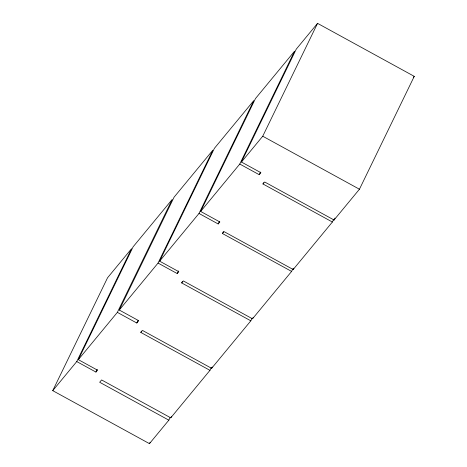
<?xml version="1.0" encoding="UTF-8"?>
<svg xmlns="http://www.w3.org/2000/svg" width="467" height="467" viewBox="0 0 467 467"><rect width="100%" height="100%" fill="white"/><g stroke="black" fill="none" stroke-linecap="round" stroke-linejoin="round"><path stroke-width="0.7" d="M52.742 390.651L107.55 277.777L131.56 248.689L76.757 361.557L52.742 390.651L149.452 443.65L168.838 420.166L170.111 417.539M78.328 359.654L133.136 246.78L172.165 199.491L117.357 312.365L78.328 359.654L97.51 370.162L95.933 372.071L76.757 361.557M119.278 310.035L174.086 197.167L212.853 150.193L158.05 263.067L119.278 310.035L138.728 320.695L136.808 323.024L117.357 312.365M95.933 372.071L97.212 369.444M159.621 261.158L214.429 148.29L253.809 100.58L199 213.448L159.621 261.158L178.797 271.671L177.227 273.574L158.05 263.067M136.808 323.024L138.08 320.397M211.236 367.71L209.963 370.337L140.806 332.434L141.443 331.126M200.658 211.44L255.467 98.566L294.584 51.172L239.775 164.045L200.658 211.44L219.84 221.948L218.182 223.962L199 213.448M177.227 273.574L178.505 270.953M252.104 318.202L250.826 320.823L181.675 282.926L182.311 281.613M239.775 164.045L259.226 174.705L260.884 172.691L241.439 162.031L296.241 49.163L317.548 23.35L414.258 76.349L359.45 189.223L334.039 220.004L264.707 182.007L262.956 183.969L332.381 222.018L333.654 219.391M218.182 223.962L219.455 221.335M241.439 162.031L262.74 136.218L317.548 23.35M292.879 268.794L291.606 271.42L222.45 233.523L223.407 231.55M259.226 174.705L260.504 172.078M262.956 183.969L263.592 182.655M149.452 443.65L150.088 442.337M168.838 420.166L99.681 382.263L101.602 379.94L170.759 417.837L171.395 416.523M140.806 332.434L142.464 330.426L211.621 368.329L212.257 367.015M181.675 282.926L183.333 280.918L252.484 318.815L253.126 317.502M222.45 233.523L224.02 231.614L293.177 269.517L293.813 268.204M333.899 220.296L334.991 218.048M413.33 77.469L414.258 76.349M170.759 417.837L209.963 370.337M211.621 368.329L250.826 320.823M252.484 318.815L291.606 271.42M293.177 269.517L332.381 222.018M262.74 136.218L359.45 189.223"/></g></svg>
